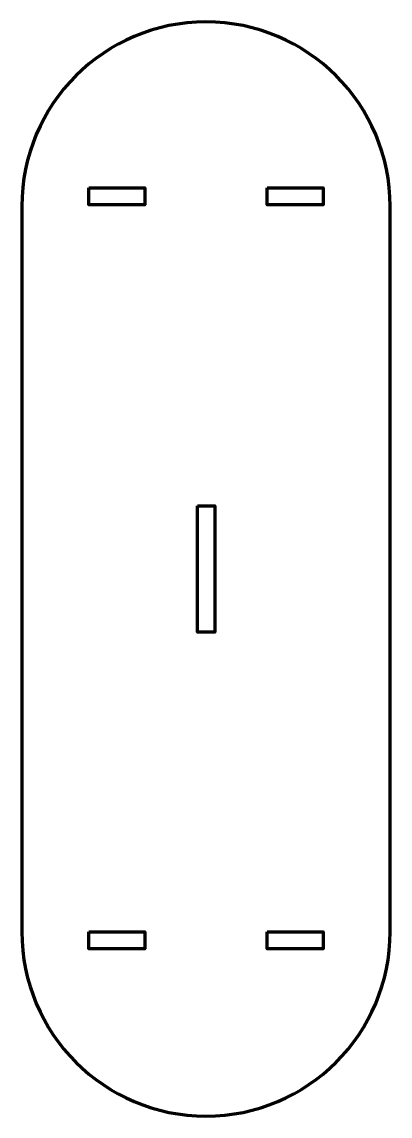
# Model space of a CAD drawing. Header units: inches. Extents: x 16.3 to 31.7, y -47 to -1.
import ezdxf

# ---------------------------------------------------------------- set-up
doc = ezdxf.new("R2010")
doc.units = ezdxf.units.IN
doc.header["$MEASUREMENT"] = 0
doc.layers.add('Outline', color=7, linetype='Continuous', lineweight=0)
doc.layers.add('Pocket', color=7, linetype='Continuous', lineweight=0)

msp = doc.modelspace()

# ---------------------------------------------------------------- linework, layer by layer
at = {"layer": 'Outline', "color": 18, "lineweight": 211, "true_color": 0x000000}
msp.add_open_spline([(24, -47), (24, -47), (24, -47), (24, -47), (19.72, -47), (16.25, -43.53), (16.25, -39.25), (16.25, -39.25), (16.25, -8.75), (16.25, -8.75), (16.25, -4.47), (19.72, -1), (24, -1), (24, -1), (24, -1), (24, -1), (28.28, -1), (31.75, -4.47), (31.75, -8.75), (31.75, -8.75), (31.75, -39.25), (31.75, -39.25), (31.75, -43.53), (28.28, -47), (24, -47)], degree=3, knots=[0, 0, 0, 0, 1, 1, 1, 2, 2, 2, 3, 3, 3, 4, 4, 4, 5, 5, 5, 6, 6, 6, 7, 7, 7, 8, 8, 8, 8], dxfattribs=at)
at = {"layer": 'Pocket', "color": 18, "lineweight": 211, "true_color": 0x000000}
for points in [[(19.064, -7.973), (21.426, -7.973), (21.426, -8.689), (19.064, -8.689)], [(26.574, -7.973), (28.936, -7.973), (28.936, -8.689), (26.574, -8.689)], [(23.649, -21.343), (24.369, -21.343), (24.369, -26.657), (23.649, -26.657)], [(19.064, -39.255), (21.426, -39.255), (21.426, -39.972), (19.064, -39.972)], [(26.574, -39.255), (28.936, -39.255), (28.936, -39.972), (26.574, -39.972)]]:
    msp.add_lwpolyline(points, close=True, dxfattribs=at)

doc.saveas('drawing.dxf')
